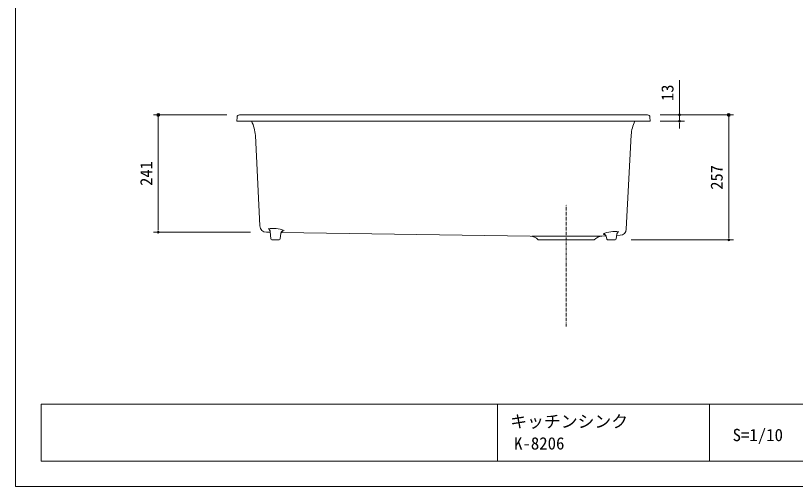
# Model space of a CAD drawing. Units: millimetres, scale not verified. Extents: x -1392 to 1350, y -947 to 991.
# Drawn here: x -1392 to 213, y -947 to 22 of the extents above; entities that cross this region are included whole.
import ezdxf
from ezdxf.enums import TextEntityAlignment as Align

# ---------------------------------------------------------------- set-up
doc = ezdxf.new("R2010")
doc.units = ezdxf.units.MM
doc.header["$LTSCALE"] = 10
doc.header["$PDMODE"] = 32
doc.header["$PDSIZE"] = 6
doc.linetypes.add('USER1', pattern=[1.041641, 0.625, -0.208282, 0.069427, -0.138931])
for name, color, linetype, lineweight in [('0-0_0', 7, 'Continuous', 5), ('0-2_____-2', 1, 'Continuous', 18), ('0-3___', 7, 'Continuous', 5)]:
    doc.layers.add(name, color=color, linetype=linetype, lineweight=lineweight)
doc.styles.add('ＭＳ ゴシック', font='')
doc.styles.get('ＭＳ ゴシック').set_extended_font_data('MS Gothic')

# ---------------------------------------------------------------- blocks, each defined once
blk = doc.blocks.new('_DOT')
at = {"layer": '0-0_0'}
blk.add_line((-0.5, 0), (-1, 0), dxfattribs=at)
blk.add_circle((0, 0), 0.25, dxfattribs=at)
blk.add_circle((0, 0), 0.25, dxfattribs=at)

msp = doc.modelspace()

# ---------------------------------------------------------------- linework, layer by layer
at = {"layer": '0-0_0'}
for p, q in [((-1339.08, -777.82), (1297.56, -777.82)), ((-1339.08, -777.82), (-1339.08, -895.37)), ((-400.44, -777.82), (-400.44, -895.37)), ((36.32, -777.82), (36.32, -895.37)), ((-1339.08, -895.37), (1297.56, -895.37))]:
    msp.add_line(p, q, dxfattribs=at)
msp.add_lwpolyline([(-1391.5, 991.14), (1350.16, 991.14), (1350.16, -947.41), (-1391.5, -947.41)], close=True, dxfattribs=at)
at = {"layer": '0-2_____-2', "color": 4}
msp.add_line((-930.89, -182.57), (-91.38, -182.57), dxfattribs=at)
at = {"layer": '0-2_____-2'}
for p, q in [((-125.03, -223.91), (-135.06, -417.58)), ((-898.28, -225.05), (-888.73, -411.24)), ((-875.45, -424.05), (-867.58, -424.17)), ((-870.32, -418.67), (-870.34, -418.67)), ((-870.14, -418.81), (-870.15, -418.8)), ((-869.92, -418.98), (-869.95, -418.96)), ((-869.78, -418.14), (-869.79, -418.13)), ((-869.64, -418.27), (-869.64, -418.27)), ((-869.64, -419.23), (-869.64, -419.23)), ((-869.49, -418.42), (-869.5, -418.41)), ((-869.48, -419.39), (-869.5, -419.37)), ((-869.35, -418.57), (-869.35, -418.57)), ((-869.31, -419.57), (-869.31, -419.57)), ((-869.21, -418.73), (-869.21, -418.73)), ((-869.14, -419.77), (-869.14, -419.77)), ((-869.08, -418.9), (-869.08, -418.9)), ((-868.95, -419.07), (-868.95, -419.07)), ((-868.83, -419.25), (-868.83, -419.25)), ((-868.71, -419.43), (-868.71, -419.43)), ((-868.6, -419.61), (-868.6, -419.61)), ((-868.55, -420.6), (-868.55, -420.6)), ((-868.5, -419.8), (-868.5, -419.8)), ((-868.42, -420.82), (-868.42, -420.82)), ((-868.4, -419.99), (-868.4, -419.99)), ((-868.3, -420.19), (-868.3, -420.19)), ((-868.3, -421.04), (-868.3, -421.04)), ((-868.22, -420.39), (-868.22, -420.39)), ((-868.19, -421.27), (-868.19, -421.27)), ((-868.14, -420.59), (-868.14, -420.59)), ((-868.09, -421.5), (-868.09, -421.5)), ((-868.07, -420.8), (-868.07, -420.8)), ((-868, -421.01), (-868, -421.01)), ((-868, -421.74), (-868, -421.74)), ((-867.94, -421.22), (-867.94, -421.22)), ((-867.93, -421.98), (-867.93, -421.98)), ((-867.89, -421.44), (-867.89, -421.44)), ((-867.86, -422.22), (-867.86, -422.22)), ((-867.85, -421.66), (-867.85, -421.66)), ((-867.82, -421.88), (-867.82, -421.88)), ((-867.8, -422.47), (-867.8, -422.47)), ((-867.79, -422.11), (-867.79, -422.11)), ((-867.77, -422.35), (-867.77, -422.34)), ((-867.77, -422.35), (-866.21, -437.87)), ((-867.76, -422.73), (-867.76, -422.71)), ((-867.73, -422.94), (-867.73, -422.94)), ((-845.7, -426.38), (-846.97, -437.87)), ((-845.74, -427.44), (-845.74, -427.47)), ((-845.7, -427.05), (-845.7, -427.1)), ((-845.65, -426.76), (-845.65, -426.77)), ((-845.63, -425.78), (-845.63, -425.81)), ((-845.59, -426.48), (-845.59, -426.48)), ((-845.57, -425.49), (-845.58, -425.54)), ((-845.52, -426.2), (-845.52, -426.2)), ((-845.48, -425.13), (-845.5, -425.17)), ((-845.44, -425.92), (-845.44, -425.92)), ((-845.34, -425.65), (-845.34, -425.65)), ((-845.27, -424.49), (-332.56, -431.93)), ((-845.02, -423.93), (-845.04, -423.97)), ((-844.34, -423.91), (-844.34, -423.91)), ((-844.12, -423.65), (-844.15, -423.69)), ((-844.07, -422.56), (-844.08, -422.56)), ((-843.85, -423.37), (-843.85, -423.37)), ((-843.84, -422.31), (-843.84, -422.32)), ((-843.71, -423.24), (-843.71, -423.24)), ((-843.57, -422.06), (-843.6, -422.08)), ((-843.57, -423.11), (-843.57, -423.11)), ((-843.42, -422.98), (-843.42, -422.98)), ((-843.27, -422.86), (-843.27, -422.86)), ((-843.18, -421.74), (-843.18, -421.74)), ((-843.11, -422.75), (-843.11, -422.75)), ((-842.94, -421.57), (-842.97, -421.59)), ((-842.95, -422.63), (-842.95, -422.63)), ((-842.78, -422.53), (-842.78, -422.53)), ((-842.62, -421.36), (-842.65, -421.38)), ((-842.61, -422.42), (-842.61, -422.43)), ((-842.44, -422.33), (-842.44, -422.33)), ((-842.37, -421.23), (-842.39, -421.24)), ((-842.26, -422.24), (-842.27, -422.24)), ((-842.08, -422.15), (-842.08, -422.15)), ((-841.9, -422.07), (-841.9, -422.07)), ((-841.7, -421.99), (-841.71, -421.99)), ((-841.45, -421.9), (-841.49, -421.91)), ((-841.45, -421.9), (-841.08, -421.82)), ((-329.63, -432.34), (-185.45, -432.34)), ((-185.19, -432.32), (-176.71, -431.88)), ((-181.46, -428.6), (-181.83, -428.58)), ((-181.46, -428.6), (-181.42, -428.6)), ((-181.2, -428.65), (-181.18, -428.65)), ((-180.99, -428.7), (-180.99, -428.7)), ((-180.79, -428.75), (-180.79, -428.75)), ((-180.65, -427.8), (-180.63, -427.8)), ((-180.6, -428.81), (-180.6, -428.81)), ((-180.41, -428.87), (-180.41, -428.87)), ((-180.39, -427.89), (-180.35, -427.91)), ((-180.23, -428.94), (-180.23, -428.94)), ((-180.04, -428.04), (-180, -428.06)), ((-180.04, -429.02), (-180.04, -429.02)), ((-179.87, -429.1), (-179.86, -429.1)), ((-179.77, -428.18), (-179.77, -428.18)), ((-179.69, -429.18), (-179.69, -429.18)), ((-179.52, -429.28), (-179.52, -429.28)), ((-179.35, -429.37), (-179.35, -429.37)), ((-179.34, -428.43), (-179.3, -428.45)), ((-179.18, -429.47), (-179.18, -429.47)), ((-179.03, -428.65), (-179.03, -428.65)), ((-179.02, -429.58), (-179.02, -429.58)), ((-178.86, -429.69), (-178.86, -429.69)), ((-178.76, -428.85), (-178.76, -428.85)), ((-178.55, -429.92), (-178.52, -429.95)), ((-178.3, -430.14), (-178.3, -430.14)), ((-177.62, -430.06), (-177.6, -430.1)), ((-177.04, -431.71), (-177.04, -431.71)), ((-176.98, -431.18), (-176.96, -431.22)), ((-176.91, -431.97), (-176.91, -431.97)), ((-176.83, -431.52), (-176.82, -431.56)), ((-176.78, -432.23), (-176.78, -432.23)), ((-176.74, -431.8), (-176.73, -431.83)), ((-176.67, -432.5), (-176.67, -432.5)), ((-176.58, -432.38), (-175.49, -438.11)), ((-176.56, -432.77), (-176.56, -432.77)), ((-176.47, -433.05), (-176.46, -433.09)), ((-154.51, -428.35), (-155.94, -438.03)), ((-154.86, -430.73), (-147.83, -430.36)), ((-154.55, -428.94), (-154.55, -428.94)), ((-154.52, -428.73), (-154.52, -428.71)), ((-154.51, -428.35), (-154.51, -428.34)), ((-154.49, -428.11), (-154.49, -428.11)), ((-154.47, -428.47), (-154.47, -428.47)), ((-154.46, -427.88), (-154.46, -427.88)), ((-154.42, -427.66), (-154.42, -427.66)), ((-154.42, -428.22), (-154.42, -428.22)), ((-154.38, -427.44), (-154.38, -427.44)), ((-154.35, -427.98), (-154.35, -427.98)), ((-154.33, -427.22), (-154.33, -427.22)), ((-154.27, -427.01), (-154.27, -427.01)), ((-154.27, -427.74), (-154.27, -427.74)), ((-154.21, -426.8), (-154.21, -426.8)), ((-154.18, -427.5), (-154.18, -427.5)), ((-154.13, -426.59), (-154.13, -426.59)), ((-154.08, -427.27), (-154.08, -427.27)), ((-154.06, -426.39), (-154.06, -426.39)), ((-153.97, -426.19), (-153.97, -426.19)), ((-153.97, -427.04), (-153.97, -427.04)), ((-153.88, -425.99), (-153.88, -425.99)), ((-153.86, -426.82), (-153.86, -426.82)), ((-153.78, -425.8), (-153.78, -425.8)), ((-153.73, -426.6), (-153.73, -426.6)), ((-153.67, -425.61), (-153.67, -425.61)), ((-153.56, -425.43), (-153.56, -425.43)), ((-153.45, -425.25), (-153.45, -425.25)), ((-153.32, -425.07), (-153.32, -425.07)), ((-153.2, -424.9), (-153.2, -424.9)), ((-153.14, -425.77), (-153.14, -425.77)), ((-153.06, -424.73), (-153.06, -424.73)), ((-152.97, -425.57), (-152.97, -425.57)), ((-152.92, -424.57), (-152.92, -424.57)), ((-152.79, -425.39), (-152.77, -425.37)), ((-152.78, -424.42), (-152.78, -424.41)), ((-152.64, -424.27), (-152.63, -424.27)), ((-152.63, -425.23), (-152.63, -425.23)), ((-152.5, -424.14), (-152.49, -424.13)), ((-152.35, -424.98), (-152.32, -424.96)), ((-152.13, -424.81), (-152.13, -424.8)), ((-151.95, -424.67), (-151.94, -424.67)), ((-864.21, -439.74), (-848.97, -439.74)), ((-316.22, -439.74), (-201.22, -439.74)), ((-176.37, -433.42), (-176.37, -433.45)), ((-157.91, -439.74), (-173.53, -439.74))]:
    msp.add_line(p, q, dxfattribs=at)
at = {"layer": '0-2_____-2', "color": 3, "linetype": 'USER1'}
msp.add_line((-258.72, -617.98), (-258.72, -367.98), dxfattribs=at)
at = {"layer": '0-2_____-2', "color": 4}
msp.add_lwpolyline([(-86.4, -187.13), (-85.69, -195.27), (-936.59, -195.27), (-935.87, -187.13)], dxfattribs=at)
at = {"layer": '0-2_____-2'}
for points in [[(-845.7, -426.35), (-845.7, -426.36), (-845.7, -426.38)], [(-176.58, -432.35), (-176.58, -432.36), (-176.58, -432.38)]]:
    msp.add_lwpolyline(points, dxfattribs=at)
at = {"layer": '0-2_____-2', "color": 4}
for centre, start, end in [((-930.89, -187.57), 90, 174.97093), ((-91.38, -187.57), 5.02907, 90)]:
    msp.add_arc(centre, 5, start, end, dxfattribs=at)
at = {"layer": '0-2_____-2'}
for centre, radius, start, end in [((-979.99, -230.59), 81.9, 3.8762, 25.5474), ((-47.93, -229.52), 77.3, 153.69951, 175.83833), ((-875.25, -410.55), 13.5, 182.93423, 269.16892), ((-862.36, -482.98), 66.65, 69.63138, 97.92859), ((-873.79, -423.58), 6, 52.67567, 54.77473), ((-873.62, -423.37), 5.74, 50.31979, 52.67567), ((-872.92, -422.59), 4.69, 48.00259, 50.31979), ((-874.05, -422.76), 6.29, 45.54522, 47.23244), ((-876.13, -426.16), 9.49, 46.85656, 48.00259), ((-872.92, -422.73), 4.79, 44.58074, 46.85656), ((-873.77, -422.49), 5.91, 43.61872, 45.54522), ((-874.06, -422.77), 6.31, 41.69274, 43.61872), ((-874.08, -423.92), 6.46, 42.32631, 44.58074), ((-874.07, -422.77), 6.32, 39.76585, 41.69274), ((-874.12, -423.96), 6.51, 40.08476, 42.32631), ((-874.07, -422.78), 6.32, 37.83675, 39.76585), ((-874.14, -423.98), 6.54, 37.8486, 40.08435), ((-874.07, -422.78), 6.32, 35.90422, 37.83675), ((-874.14, -423.98), 6.54, 35.61197, 37.84892), ((-874.07, -422.78), 6.32, 33.96707, 35.90422), ((-874.07, -422.78), 6.32, 32.02421, 33.96707), ((-874.12, -423.96), 6.51, 33.36691, 35.61226), ((-874.06, -422.77), 6.31, 30.07467, 32.02421), ((-874.08, -423.93), 6.46, 31.10657, 33.36721), ((-874.05, -422.77), 6.3, 28.11756, 30.07467), ((-874.02, -423.9), 6.39, 28.8232, 31.10608), ((-874.05, -422.76), 6.29, 26.15212, 28.11756), ((-873.94, -423.85), 6.3, 26.51123, 28.8232), ((-874.04, -422.76), 6.29, 24.17774, 26.15212), ((-874.03, -422.76), 6.28, 22.19394, 24.17774), ((-873.84, -423.8), 6.19, 24.16343, 26.51123), ((-874.02, -422.76), 6.27, 20.20041, 22.19394), ((-873.72, -423.75), 6.06, 21.77324, 24.16343), ((-874.02, -422.75), 6.26, 18.19699, 20.20041), ((-873.6, -423.7), 5.93, 19.33432, 21.77324), ((-874.01, -422.75), 6.26, 16.18371, 18.19699), ((-873.46, -423.65), 5.78, 16.84062, 19.33432), ((-874.01, -422.75), 6.26, 14.1608, 16.18371), ((-874.02, -422.76), 6.26, 12.12865, 14.1608), ((-873.31, -423.61), 5.63, 14.2865, 16.84062), ((-874.03, -422.76), 6.27, 10.08786, 12.12865), ((-873.16, -423.57), 5.47, 11.66689, 14.2865), ((-874.04, -422.76), 6.29, 8.03923, 10.08786), ((-874.06, -422.76), 6.31, 5.98372, 8.03923), ((-873.01, -423.54), 5.32, 8.97724, 11.66689), ((-874.07, -422.77), 6.32, 3.91555, 5.98372), ((-872.22, -423.43), 4.52, 6.21367, 8.97724), ((-873.53, -423.58), 5.84, 4.07645, 6.21367), ((-839.33, -427.94), 6.43, 172.50579, 175.5559), ((-840.05, -426.75), 5.67, 173.1609, 175.89083), ((-840.92, -427.68), 4.82, 169.03707, 172.50579), ((-839.03, -426.87), 6.69, 170.84965, 173.1609), ((-836.19, -428.6), 9.64, 167.30865, 169.03707), ((-841, -426.53), 4.69, 167.80436, 170.84965), ((-840.88, -427.54), 4.83, 163.86364, 167.30865), ((-839.4, -426.83), 6.32, 166.29758, 167.80436), ((-839.38, -426.83), 6.34, 164.79614, 166.29758), ((-836.26, -428.88), 9.64, 162.14484, 163.86364), ((-840.86, -426.39), 4.79, 161.81518, 164.79585), ((-840.84, -427.4), 4.83, 158.71479, 162.14484), ((-836.24, -427.91), 9.66, 160.33447, 161.81524), ((-840.77, -426.29), 4.85, 157.38377, 160.33438), ((-836.35, -429.15), 9.64, 157.00094, 158.71479), ((-836.26, -428.17), 9.73, 155.91341, 157.38385), ((-840.79, -427.27), 4.82, 153.57598, 157.0014), ((-840.69, -426.18), 4.87, 152.97587, 155.91364), ((-836.48, -429.41), 9.63, 151.86142, 153.57589), ((-839.22, -426.89), 6.5, 150.03652, 152.97537), ((-840.74, -427.13), 4.81, 148.42898, 151.86106), ((-839.24, -426.88), 6.49, 147.08856, 150.03648), ((-836.66, -429.64), 9.59, 146.70802, 148.42887), ((-839.26, -426.86), 6.45, 144.12399, 147.08851), ((-840.68, -427), 4.79, 143.25763, 146.70764), ((-836.87, -429.84), 9.53, 141.52544, 143.25809), ((-839.3, -426.83), 6.41, 141.13563, 144.12389), ((-840.62, -426.87), 4.75, 138.0474, 141.52544), ((-839.35, -426.8), 6.35, 138.11763, 141.13631), ((-839.42, -427.88), 6.32, 136.29823, 138.0474), ((-839.4, -426.75), 6.28, 135.06248, 138.11763), ((-839.43, -427.86), 6.3, 134.54404, 136.29823), ((-839.44, -427.86), 6.29, 132.7834, 134.54404), ((-839.45, -426.7), 6.2, 131.96558, 135.06248), ((-839.45, -427.85), 6.28, 131.01608, 132.7834), ((-840.5, -425.48), 4.6, 128.82219, 131.96558), ((-839.45, -427.84), 6.27, 129.24195, 131.01608), ((-839.46, -427.83), 6.26, 127.46096, 129.24195), ((-837.68, -428.97), 9.09, 127.23127, 128.82219), ((-839.46, -427.83), 6.25, 125.67313, 127.46096), ((-840.45, -425.33), 4.51, 124.01544, 127.23127), ((-839.47, -427.82), 6.25, 123.87861, 125.67313), ((-839.47, -427.82), 6.25, 122.0776, 123.87861), ((-839.61, -426.5), 5.96, 122.3851, 124.01544), ((-839.63, -426.47), 5.92, 120.74514, 122.3851), ((-839.46, -427.82), 6.25, 120.27043, 122.0776), ((-840.36, -425.15), 4.41, 117.42731, 120.74514), ((-839.46, -427.83), 6.26, 118.45753, 120.27043), ((-839.46, -427.84), 6.27, 116.63942, 118.45753), ((-839.17, -427.39), 6.95, 115.30896, 117.42731), ((-839.45, -427.85), 6.28, 114.81673, 116.63942), ((-839.44, -427.87), 6.3, 112.99019, 114.81673), ((-839.43, -427.89), 6.33, 111.1604, 112.99019), ((-839.65, -427.28), 5.68, 108.85132, 111.1604), ((-334.68, -457.34), 25.5, 43.62974, 85.2214), ((-183.16, -457.74), 25.5, 94.57009, 135.10759), ((-158.06, -489.22), 66.65, 83.6785, 111.97571), ((-182.42, -434.2), 5.68, 77.62191, 79.931), ((-182.54, -434.83), 6.33, 75.79212, 77.62191), ((-182.53, -434.81), 6.3, 73.96558, 75.79212), ((-182.87, -434.38), 6.95, 71.355, 73.47336), ((-182.53, -434.79), 6.28, 72.14289, 73.96558), ((-182.04, -431.98), 4.41, 68.03718, 71.355), ((-182.52, -434.77), 6.27, 70.32478, 72.14289), ((-182.52, -434.76), 6.26, 68.51188, 70.32478), ((-182.56, -433.4), 5.92, 66.39721, 68.03718), ((-182.52, -434.76), 6.25, 66.70471, 68.51188), ((-182.58, -433.43), 5.96, 64.76687, 66.39721), ((-182.52, -434.76), 6.25, 64.90371, 66.70471), ((-181.92, -432.14), 4.51, 61.55104, 64.76687), ((-182.52, -434.76), 6.25, 63.10918, 64.90371), ((-184.1, -436.17), 9.09, 59.96012, 61.55104), ((-182.52, -434.76), 6.25, 61.32136, 63.10918), ((-181.86, -432.28), 4.6, 56.81673, 59.96012), ((-182.52, -434.77), 6.26, 59.54036, 61.32136), ((-182.52, -434.78), 6.27, 57.76623, 59.54036), ((-182.7, -433.65), 6.2, 53.71984, 56.81673), ((-182.53, -434.78), 6.28, 55.99891, 57.76623), ((-182.74, -433.71), 6.28, 50.66468, 53.71984), ((-182.54, -434.79), 6.29, 54.23827, 55.99891), ((-182.54, -434.8), 6.3, 52.48408, 54.23827), ((-182.79, -433.76), 6.35, 47.646, 50.66468), ((-182.55, -434.82), 6.32, 50.73492, 52.48408), ((-182.83, -433.81), 6.41, 44.65842, 47.64668), ((-181.52, -433.64), 4.75, 47.25687, 50.73492), ((-184.77, -437.14), 9.53, 45.52422, 47.25687), ((-182.86, -433.84), 6.45, 41.6938, 44.65833), ((-181.44, -433.76), 4.79, 42.07467, 45.52469), ((-182.88, -433.86), 6.49, 38.74583, 41.69376), ((-185.01, -436.98), 9.59, 40.35344, 42.0743), ((-182.9, -433.87), 6.5, 35.80694, 38.7458), ((-181.36, -433.88), 4.81, 36.92125, 40.35334), ((-181.55, -432.95), 4.87, 32.86867, 35.80644), ((-185.22, -436.78), 9.63, 35.20642, 36.9209), ((-185.63, -435.59), 9.73, 31.39846, 32.8689), ((-181.29, -434.01), 4.82, 31.78091, 35.20633), ((-181.46, -433.04), 4.85, 28.44793, 31.39854), ((-185.69, -435.33), 9.66, 26.96707, 28.44784), ((-185.39, -436.54), 9.64, 30.06753, 31.78138), ((-181.36, -433.13), 4.79, 23.98646, 26.96714), ((-181.22, -434.13), 4.83, 26.63747, 30.06753), ((-182.75, -433.79), 6.34, 22.48473, 23.98617), ((-185.53, -436.29), 9.64, 24.91868, 26.63747), ((-182.73, -433.79), 6.32, 20.97795, 22.48473), ((-181.2, -433.24), 4.69, 17.93266, 20.97795), ((-181.16, -434.26), 4.83, 21.47366, 24.91868), ((-183.09, -433.89), 6.69, 15.62141, 17.93266), ((-185.63, -436.02), 9.64, 19.74524, 21.47366), ((-182.1, -433.61), 5.67, 12.89148, 15.62141), ((-181.1, -434.4), 4.82, 16.27652, 19.74524), ((-182.64, -434.9), 6.43, 13.22641, 16.27652), ((-148.74, -429.58), 5.84, 173.78633, 175.92355), ((-150.05, -429.43), 4.52, 171.02276, 173.78633), ((-148.21, -428.77), 6.32, 174.01628, 176.08445), ((-149.26, -429.54), 5.32, 168.33311, 171.02276), ((-148.21, -428.76), 6.31, 171.96077, 174.01628), ((-149.11, -429.57), 5.47, 165.7135, 168.33311), ((-148.23, -428.76), 6.29, 169.91214, 171.96077), ((-148.25, -428.76), 6.27, 167.87135, 169.91214), ((-148.96, -429.61), 5.63, 163.15938, 165.7135), ((-148.26, -428.76), 6.26, 165.8392, 167.87135), ((-148.82, -429.65), 5.78, 160.66568, 163.15938), ((-148.26, -428.75), 6.26, 163.81629, 165.8392), ((-148.26, -428.75), 6.26, 161.80301, 163.81629), ((-148.68, -429.7), 5.93, 158.22676, 160.66568), ((-148.26, -428.75), 6.26, 159.79959, 161.80301), ((-148.55, -429.75), 6.06, 155.83657, 158.22676), ((-148.25, -428.76), 6.27, 157.80606, 159.79959), ((-148.44, -429.8), 6.19, 153.48877, 155.83657), ((-148.24, -428.76), 6.28, 155.82226, 157.80606), ((-148.34, -429.85), 6.3, 151.1768, 153.48877), ((-148.24, -428.76), 6.29, 153.84788, 155.82226), ((-148.23, -428.76), 6.29, 151.88244, 153.84788), ((-148.26, -429.9), 6.39, 148.89392, 151.1768), ((-148.22, -428.77), 6.3, 149.92533, 151.88244), ((-148.19, -429.93), 6.46, 146.63279, 148.89343), ((-148.21, -428.77), 6.31, 147.97579, 149.92533), ((-148.15, -429.96), 6.51, 144.38774, 146.63309), ((-148.21, -428.78), 6.32, 146.03293, 147.97579), ((-148.2, -428.78), 6.32, 144.09578, 146.03293), ((-148.13, -429.98), 6.54, 142.15108, 144.38803), ((-148.2, -428.78), 6.32, 142.16325, 144.09578), ((-148.13, -429.98), 6.54, 139.91565, 142.1514), ((-148.2, -428.78), 6.32, 140.23415, 142.16325), ((-148.15, -429.96), 6.51, 137.67369, 139.91524), ((-148.21, -428.77), 6.32, 138.30726, 140.23415), ((-148.19, -429.92), 6.46, 135.41926, 137.67369), ((-148.21, -428.77), 6.31, 136.38128, 138.30726), ((-148.5, -428.49), 5.91, 134.45478, 136.38128), ((-149.36, -428.73), 4.79, 133.14344, 135.41926), ((-148.23, -428.76), 6.29, 132.76756, 134.45478), ((-146.14, -432.16), 9.49, 131.99741, 133.14344), ((-149.35, -428.59), 4.69, 129.68021, 131.99741), ((-148.65, -429.37), 5.74, 127.32433, 129.68021), ((-148.49, -429.58), 6, 125.22527, 127.32433), ((-148.54, -416.88), 13.5, 273, 357.03538), ((-864.21, -437.74), 2, 183.64095, 270), ((-848.97, -437.74), 2, 270, 356.44939), ((-173.53, -437.74), 2, 190.67044, 270), ((-157.91, -437.74), 2, 270, 351.61595)]:
    msp.add_arc(centre, radius, start, end, dxfattribs=at)
at = {"layer": '0-3___'}
for p, q in [((-25.58, -182.57), (-25.58, -111.15)), ((-25.58, -175.06), (-25.58, -167.56)), ((-956.59, -182.57), (-1107.89, -182.57)), ((-1097.89, -416.36), (-1097.89, -190.07)), ((-65.69, -182.57), (85.61, -182.57)), ((-65.69, -182.57), (-15.58, -182.57)), ((-25.58, -195.27), (-25.58, -182.57)), ((75.61, -432.24), (75.61, -190.07)), ((-65.69, -195.27), (-15.58, -195.27)), ((-25.58, -202.77), (-25.58, -210.27)), ((-908.09, -423.87), (-1107.89, -423.87)), ((-124.89, -439.74), (85.61, -439.74))]:
    msp.add_line(p, q, dxfattribs=at)
for p in [(-1097.89, -182.57), (75.61, -182.57)]:
    msp.add_point(p, dxfattribs=at)

# ---------------------------------------------------------------- block references
at = {"layer": '0-3___', "xscale": 7.503418, "yscale": 7.503418}
for p, rotation in [((-25.58, -182.57), 270), ((-1097.89, -182.57), 90), ((75.61, -182.57), 90), ((-25.58, -195.27), 90), ((-1097.89, -423.87), 270), ((75.61, -439.74), 270)]:
    msp.add_blockref('_DOT', p, dxfattribs=dict(at, rotation=rotation))

# ---------------------------------------------------------------- texts
at = {"layer": '0-0_0', "style": 'ＭＳ ゴシック'}
for s, p in [('キッチンシンク', (-373.85, -833.98)), ('S=1/10', (83.59, -861.85)), ('K-8206', (-366.01, -879.08))]:
    msp.add_text(s, height=25.38, dxfattribs=at).set_placement(p, align=Align.BOTTOM_LEFT)
at = {"layer": '0-3___', "style": 'ＭＳ ゴシック'}
for s, p in [('13', (-30.67, -153.85)), ('241', (-1102.97, -328.61)), ('257', (70.61, -336.55))]:
    msp.add_text(s, height=24.82, rotation=90, dxfattribs=at).set_placement(p, align=Align.BOTTOM_LEFT)

doc.saveas('drawing.dxf')
